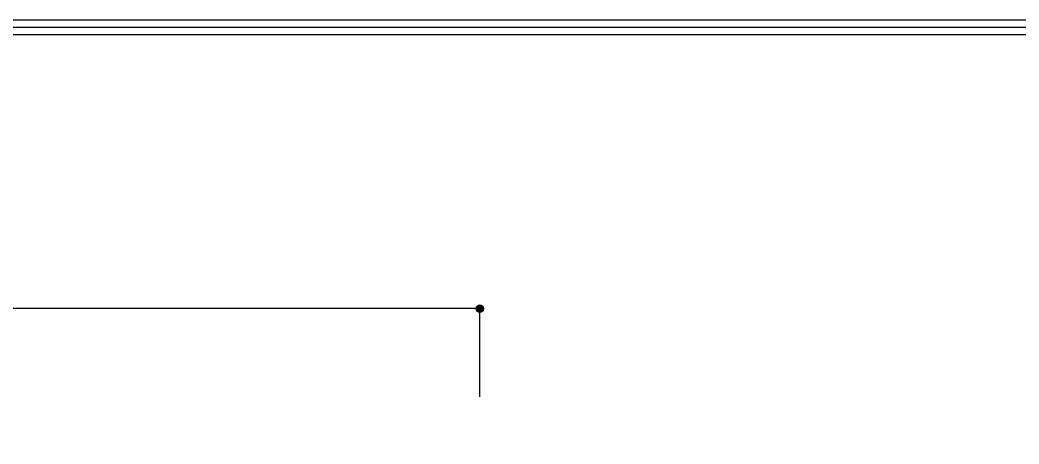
# Model space of a CAD drawing. Units: millimetres at full size, sheet at 1:50. Extents: x -9750 to 9750, y -6680 to 6675.
# Drawn here: x 2957 to 6354, y 5236 to 6675 of the extents above; entities that cross this region are included whole.
import ezdxf

# ---------------------------------------------------------------- set-up
doc = ezdxf.new("R2010")
doc.units = ezdxf.units.MM
doc.header["$LTSCALE"] = 50
doc.layers.add('0-1_用紙枠', color=4, linetype='Continuous')

msp = doc.modelspace()

# ---------------------------------------------------------------- linework, layer by layer
at = {"layer": '0-1_用紙枠', "color": 3}
for p, q in [((9725, 6650), (-9725, 6650)), ((9700, 6625), (-9700, 6625))]:
    msp.add_line(p, q, dxfattribs=at)
at = {"layer": '0-1_用紙枠'}
for p, q in [((4520.23, 5695.15), (46.23, 5695.15)), ((4520.23, 5395.15), (4520.23, 5695.15))]:
    msp.add_line(p, q, dxfattribs=at)
at = {"layer": '0-1_用紙枠', "color": 3}
msp.add_lwpolyline([(-9750, -6675), (9750, -6675), (9750, 6675), (-9750, 6675)], dxfattribs=at)
at = {"layer": '0-1_用紙枠'}
msp.add_circle((4520.23, 5695.15), 12.5, dxfattribs=at)
for points in [[(4532.73, 5695.15), (4515.45, 5706.7), (4513.29, 5705.54)], [(4532.73, 5695.15), (4517.8, 5707.41), (4515.45, 5706.7)], [(4532.73, 5695.15), (4520.23, 5707.65), (4517.8, 5707.41)], [(4532.73, 5695.15), (4522.67, 5707.41), (4520.23, 5707.65)], [(4532.73, 5695.15), (4525.02, 5706.7), (4522.67, 5707.41)], [(4532.73, 5695.15), (4527.18, 5705.54), (4525.02, 5706.7)], [(4532.73, 5695.15), (4507.97, 5697.59), (4507.73, 5695.15)], [(4532.73, 5695.15), (4507.73, 5695.15), (4507.97, 5692.71)], [(4532.73, 5695.15), (4508.69, 5699.93), (4507.97, 5697.59)], [(4532.73, 5695.15), (4507.97, 5692.71), (4508.69, 5690.37)], [(4532.73, 5695.15), (4509.84, 5702.09), (4508.69, 5699.93)], [(4532.73, 5695.15), (4508.69, 5690.37), (4509.84, 5688.2)], [(4532.73, 5695.15), (4511.4, 5703.99), (4509.84, 5702.09)], [(4532.73, 5695.15), (4509.84, 5688.2), (4511.4, 5686.31)], [(4532.73, 5695.15), (4513.29, 5705.54), (4511.4, 5703.99)], [(4532.73, 5695.15), (4511.4, 5686.31), (4513.29, 5684.76)], [(4532.73, 5695.15), (4513.29, 5684.76), (4515.45, 5683.6)], [(4532.73, 5695.15), (4515.45, 5683.6), (4517.8, 5682.89)], [(4532.73, 5695.15), (4517.8, 5682.89), (4520.23, 5682.65)], [(4532.73, 5695.15), (4520.23, 5682.65), (4522.67, 5682.89)], [(4532.73, 5695.15), (4522.67, 5682.89), (4525.02, 5683.6)], [(4532.73, 5695.15), (4525.02, 5683.6), (4527.18, 5684.76)], [(4532.73, 5695.15), (4529.07, 5703.99), (4527.18, 5705.54)], [(4532.73, 5695.15), (4527.18, 5684.76), (4529.07, 5686.31)], [(4532.73, 5695.15), (4530.63, 5702.09), (4529.07, 5703.99)], [(4532.73, 5695.15), (4529.07, 5686.31), (4530.63, 5688.2)], [(4532.73, 5695.15), (4531.78, 5699.93), (4530.63, 5702.09)], [(4532.73, 5695.15), (4530.63, 5688.2), (4531.78, 5690.37)], [(4532.73, 5695.15), (4532.49, 5697.59), (4531.78, 5699.93)], [(4532.73, 5695.15), (4531.78, 5690.37), (4532.49, 5692.71)]]:
    msp.add_solid(points, dxfattribs=at)

doc.saveas('drawing.dxf')
